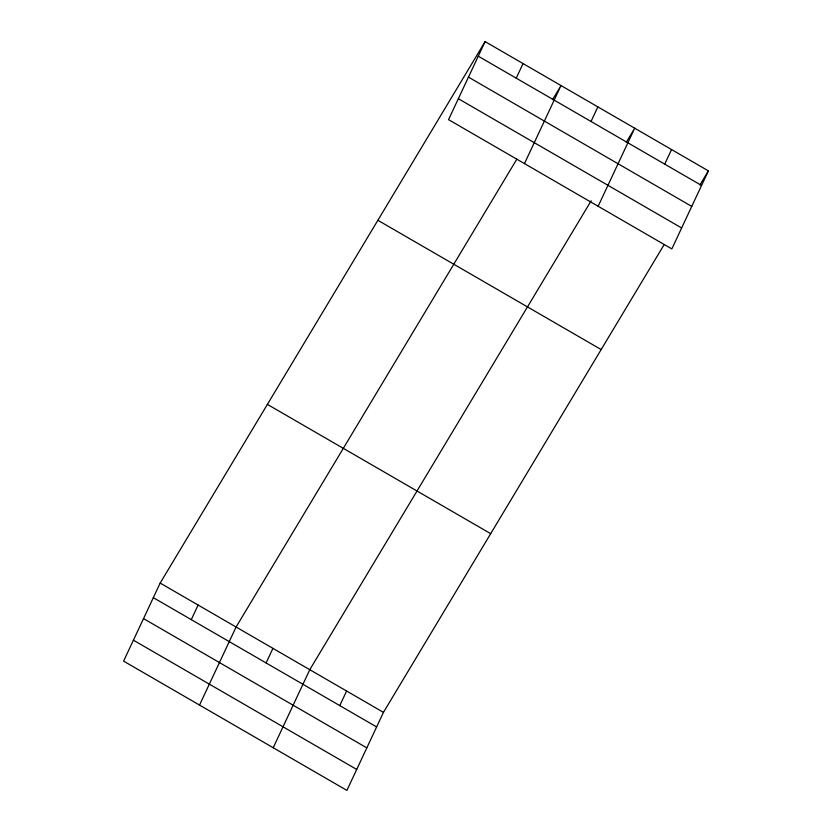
<?xml version="1.0" encoding="UTF-8"?>
<svg xmlns="http://www.w3.org/2000/svg" width="832" height="832" viewBox="0 0 832 832"><rect width="100%" height="100%" fill="white"/><g stroke="black" fill="none" stroke-linecap="round" stroke-linejoin="round"><path stroke-width="1.25" d="M485.098 41.6L448.542 119.642L671.83 248.924L708.396 170.882L485.098 41.6L160.17 583.076L123.604 661.118L346.902 790.4L383.458 712.358L664.206 244.525M191.287 619.642L198.13 605.051M199.524 705.078L236.09 627.026L516.828 159.193M516.225 78.166L523.058 63.575M266.094 662.948L272.927 648.357M524.462 163.602L561.018 85.55L552.573 99.632M273.218 747.739L309.774 669.698L591.167 200.772M591.032 121.472L597.865 106.891M339.778 705.609L346.611 691.028M598.146 206.263L634.702 128.222L626.257 142.293M664.716 164.133L671.549 149.552M699.941 184.954L708.396 170.882M478.265 56.191L701.563 185.463M468.458 77.126L691.746 206.409M458.349 98.706L681.647 227.978M377.874 220.282L601.162 349.565M267.394 404.394L490.693 533.666M160.17 583.076L383.458 712.358M153.327 597.667L376.626 726.939M143.52 618.602L366.818 747.885M133.411 640.182L356.71 769.454"/></g></svg>
